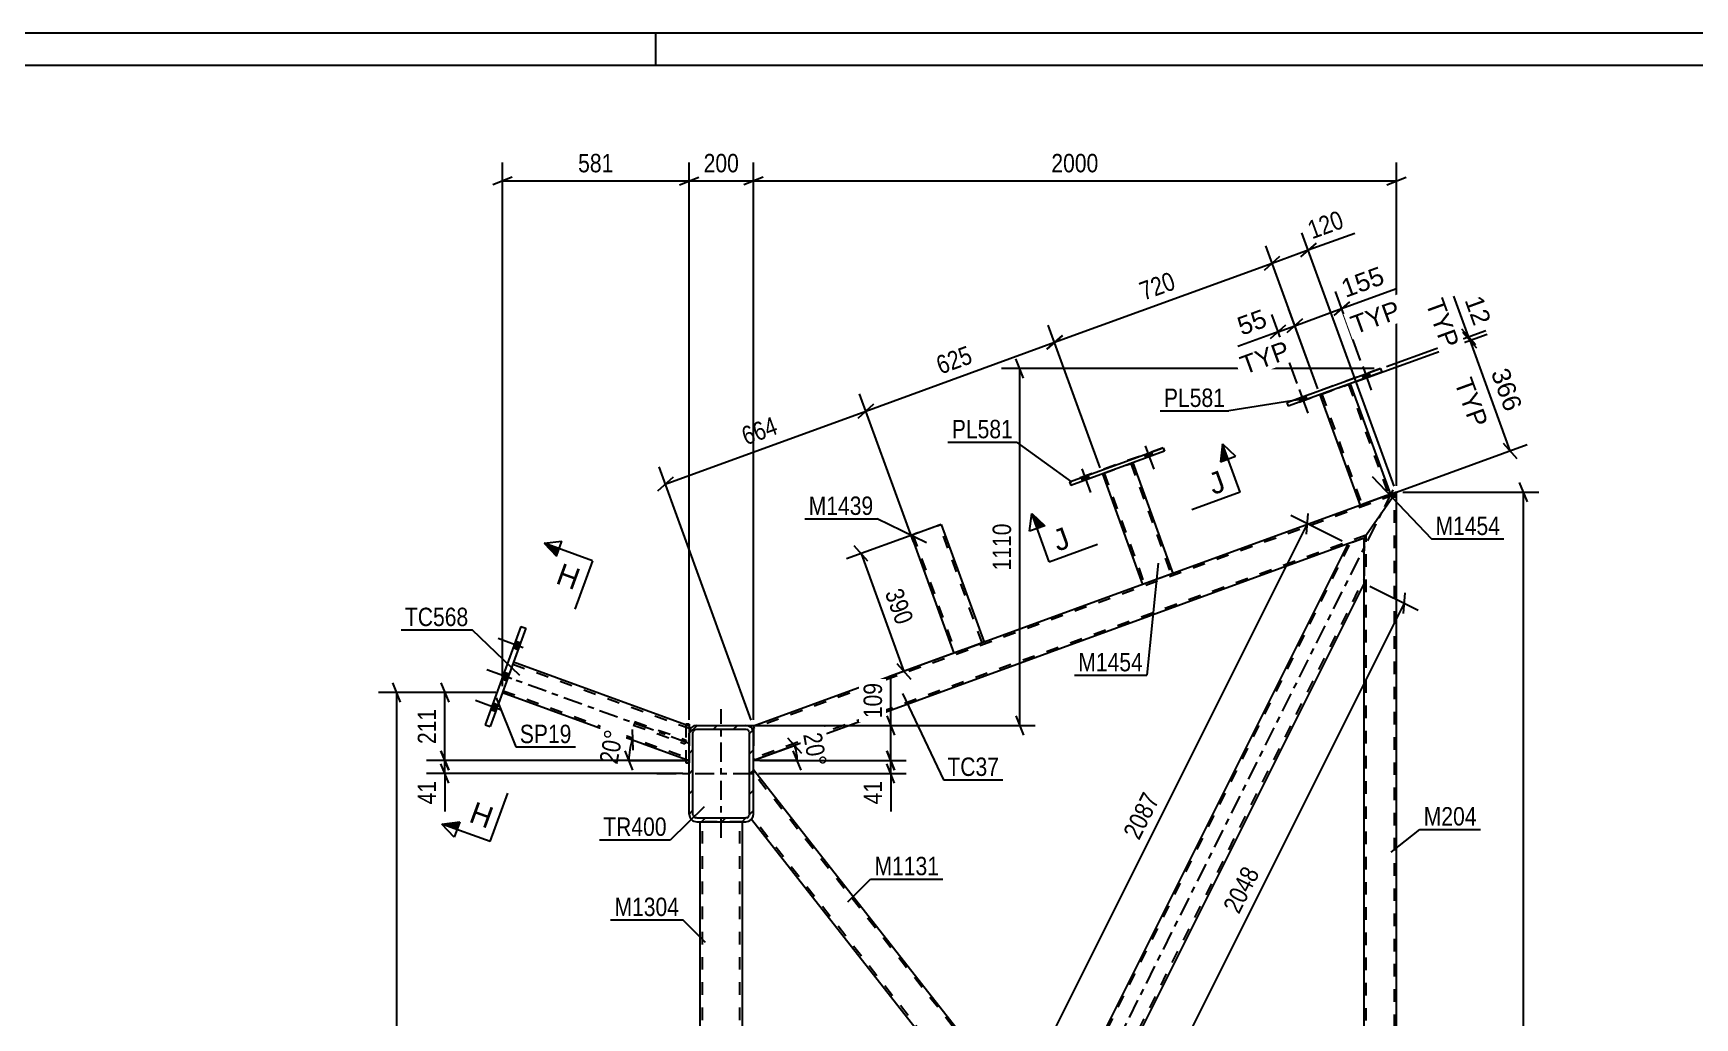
# Model space of a CAD drawing. Header units: millimetres. Extents: x -132 to 1057, y -569 to 272.
# Drawn here: x 540.6 to 799, y 118.6 to 271.7 of the extents above; entities that cross this region are included whole.
import ezdxf

# ---------------------------------------------------------------- set-up
doc = ezdxf.new("R2010")
doc.units = ezdxf.units.MM
doc.linetypes.add('DXK_LINE_DOT2', pattern=[3.9198, 1.9599, -1.9599])
doc.linetypes.add('DXK_LINE_DOT3', pattern=[5.9187, 2.979, -0.9799, 0.9799, -0.9799])
doc.styles.add('Arial', font='arial.ttf', dxfattribs={"height": 0.2})
doc.styles.add('Arial Narrow', font='ARIALN.TTF', dxfattribs={"height": 0.2})

# ---------------------------------------------------------------- blocks, each defined once
blk = doc.blocks.new('Unknown-335479220-1133')
at = {"color": 5, "linetype": 'Continuous'}
for p, q in [((1057.45, 271.71), (-131.55, 271.71)), ((637.45, 266.71), (637.45, 271.71)), ((1052.45, 266.71), (-126.55, 266.71))]:
    blk.add_line(p, q, dxfattribs=at)
blk = doc.blocks.new('Part-335479220-8873 - 1884')
at = {"color": 2, "linetype": 'Continuous'}
for p, q in [((701.77, 201.95), (716.34, 207.25)), ((716.34, 207.25), (716.34, 207.25)), ((716.34, 207.25), (716.54, 206.69)), ((716.54, 206.69), (701.98, 201.38)), ((701.77, 201.95), (701.77, 201.95)), ((701.77, 201.95), (701.98, 201.38))]:
    blk.add_line(p, q, dxfattribs=at)
at = {"color": 7, "linetype": 'DXK_LINE_DOT2'}
for p, q in [((716.34, 207.25), (701.77, 201.95)), ((716.54, 206.69), (701.98, 201.38))]:
    blk.add_line(p, q, dxfattribs=at)
blk = doc.blocks.new('Part-335479220-2167 - 1884')
at = {"color": 2, "linetype": 'Continuous'}
for p, q in [((644.32, 111.53), (644.32, 149.07)), ((650.92, 111.53), (650.92, 149.07)), ((644.32, 4.57), (644.32, 42.02)), ((650.92, 4.57), (650.92, 42.02))]:
    blk.add_line(p, q, dxfattribs=at)
at = {"color": 7, "linetype": 'DXK_LINE_DOT2'}
for p, q in [((650.92, 149.07), (644.32, 149.07)), ((644.32, 149.07), (644.38, 149.07)), ((644.72, 4.57), (644.72, 149.07)), ((650.52, 4.57), (650.52, 149.07)), ((644.32, 42.02), (644.32, 111.53)), ((650.92, 42.02), (650.92, 111.53)), ((644.32, 4.57), (650.92, 4.57))]:
    blk.add_line(p, q, dxfattribs=at)
blk = doc.blocks.new('Part-335479220-2142 - 1884')
at = {"color": 7, "linetype": 'DXK_LINE_DOT2'}
for p, q in [((752.32, 199.91), (652.62, 163.63)), ((751.69, 200), (749.97, 199.38)), ((752.57, 200.28), (752.02, 199.49)), ((752.29, 199.88), (752.32, 199.91)), ((747.92, 193.63), (652.62, 158.94)), ((747.62, 193.2), (745.07, 192.28)), ((717.86, 187.69), (716.13, 187.06)), ((688.49, 177), (687.93, 176.8)), ((652.62, 163.63), (652.62, 163.6)), ((652.62, 163.6), (652.62, 163.43)), ((652.62, 162.87), (652.62, 158.62))]:
    blk.add_line(p, q, dxfattribs=at)
at = {"color": 2, "linetype": 'Continuous'}
for p, q in [((749.97, 199.38), (717.86, 187.69)), ((752.02, 199.49), (747.62, 193.2)), ((752.62, 200.34), (751.69, 200)), ((752.02, 199.49), (752.62, 200.34)), ((745.07, 192.28), (652.62, 158.62)), ((716.13, 187.06), (688.49, 177)), ((687.93, 176.8), (652.62, 163.94)), ((652.62, 163.94), (652.62, 163.31)), ((652.62, 163.31), (652.62, 162.87))]:
    blk.add_line(p, q, dxfattribs=at)
blk = doc.blocks.new('Bolt-335479220-8887 - 1884')
at = {"linetype": 'Continuous'}
for points in [[(748.33, 218.9), (747.3, 218.52), (747.51, 217.96), (748.54, 218.33)], [(738.47, 215.3), (737.43, 214.93), (737.64, 214.36), (738.67, 214.74)]]:
    blk.add_hatch(color=1, dxfattribs=at).paths.add_polyline_path(points)
at = {"color": 1, "linetype": 'Continuous'}
for p, q in [((747.39, 219.88), (748.72, 216.22)), ((747.3, 218.52), (747.51, 217.96)), ((748.33, 218.9), (748.54, 218.33)), ((737.43, 214.93), (737.64, 214.36)), ((737.52, 216.29), (738.86, 212.63)), ((738.47, 215.3), (738.67, 214.74))]:
    blk.add_line(p, q, dxfattribs=at)
blk = doc.blocks.new('Part-335479220-2107 - 1884')
at = {"color": 7, "linetype": 'DXK_LINE_DOT3'}
blk.add_line((752.09, 200.72), (645.91, -11.56), dxfattribs=at)
at = {"color": 7, "linetype": 'DXK_LINE_DOT2'}
for p, q in [((651.51, 4.55), (745.48, 192.42)), ((652.89, -2.53), (747.62, 186.86))]:
    blk.add_line(p, q, dxfattribs=at)
at = {"color": 2, "linetype": 'Continuous'}
for p, q in [((745.07, 192.28), (698.39, 98.96)), ((747.62, 193.2), (745.07, 192.28)), ((747.62, 186.19), (747.62, 193.2)), ((747.62, 186.19), (701.81, 94.61))]:
    blk.add_line(p, q, dxfattribs=at)
blk = doc.blocks.new('Part-335479220-8877 - 1884')
at = {"color": 2, "linetype": 'Continuous'}
for p, q in [((735.6, 214.26), (750.17, 219.56)), ((750.37, 219), (735.81, 213.7)), ((750.17, 219.56), (750.17, 219.56)), ((750.17, 219.56), (750.37, 219)), ((735.6, 214.26), (735.6, 214.26)), ((735.6, 214.26), (735.81, 213.7))]:
    blk.add_line(p, q, dxfattribs=at)
at = {"color": 7, "linetype": 'DXK_LINE_DOT2'}
for p, q in [((750.17, 219.56), (735.6, 214.26)), ((750.37, 219), (735.81, 213.7))]:
    blk.add_line(p, q, dxfattribs=at)
blk = doc.blocks.new('Part-335479220-1977 - 1884')
at = {"color": 2, "linetype": 'Continuous'}
for p, q in [((752.02, 199.49), (747.62, 193.2)), ((752.62, 200.34), (752.02, 199.49)), ((752.62, 26.68), (752.62, 200.34)), ((747.62, 36.39), (747.62, 186.19))]:
    blk.add_line(p, q, dxfattribs=at)
at = {"color": 7, "linetype": 'DXK_LINE_DOT2'}
for p, q in [((752.29, 199.88), (752.13, 199.65)), ((752.32, 199.91), (752.29, 199.88)), ((752.32, 27.01), (752.32, 199.91)), ((747.62, 193.2), (747.62, 186.19)), ((747.92, 31.92), (747.92, 193.63))]:
    blk.add_line(p, q, dxfattribs=at)
blk = doc.blocks.new('Part-335479220-1947 - 1884')
at = {"linetype": 'Continuous'}
h = blk.add_hatch(dxfattribs=at)
h.set_pattern_fill('', scale=0.7, style=0, pattern_type=0)
h.set_pattern_definition([(45, (642.6173, 150.2664), (-1.57154, 1.57154), [])])
h.paths.add_polyline_path([(642.62, 162.87), (642.62, 150.27), (642.71, 149.81), (642.97, 149.42), (643.36, 149.16), (643.82, 149.07), (651.42, 149.07), (651.88, 149.16), (652.27, 149.42), (652.53, 149.81), (652.62, 150.27), (652.62, 162.87), (652.53, 163.33), (652.27, 163.71), (651.88, 163.98), (651.42, 164.07), (643.82, 164.07), (643.36, 163.98), (642.97, 163.71), (642.71, 163.33)])
h.paths.add_polyline_path([(643.39, 163.29), (643.59, 163.42), (643.82, 163.47), (651.42, 163.47), (651.65, 163.42), (651.84, 163.29), (651.97, 163.1), (652.02, 162.87), (652.02, 150.27), (651.97, 150.04), (651.84, 149.84), (651.65, 149.71), (651.42, 149.67), (643.82, 149.67), (643.59, 149.71), (643.39, 149.84), (643.26, 150.04), (643.22, 150.27), (643.22, 162.87), (643.26, 163.1)])
at = {"color": 7, "linetype": 'DXK_LINE_DOT3'}
for p, q in [((647.62, 146.57), (647.62, 166.57)), ((637.62, 156.57), (657.62, 156.57))]:
    blk.add_line(p, q, dxfattribs=at)
at = {"color": 2, "linetype": 'Continuous'}
for p, q in [((642.71, 163.33), (642.62, 162.87)), ((642.62, 150.27), (642.62, 162.87)), ((643.22, 162.87), (643.26, 163.1)), ((643.22, 150.27), (643.22, 162.87)), ((643.82, 164.07), (643.36, 163.98)), ((643.59, 163.42), (643.82, 163.47)), ((643.82, 164.07), (651.42, 164.07)), ((643.82, 163.47), (651.42, 163.47)), ((651.88, 163.98), (651.42, 164.07)), ((651.42, 163.47), (651.65, 163.42)), ((651.97, 163.1), (652.02, 162.87)), ((652.02, 150.27), (652.02, 162.87)), ((652.62, 162.87), (652.53, 163.33)), ((652.62, 150.27), (652.62, 162.87)), ((642.62, 150.27), (642.71, 149.81)), ((643.26, 150.04), (643.22, 150.27)), ((652.02, 150.27), (651.97, 150.04)), ((652.53, 149.81), (652.62, 150.27)), ((643.36, 149.16), (643.82, 149.07)), ((643.82, 149.67), (643.59, 149.71)), ((643.82, 149.67), (651.42, 149.67)), ((643.82, 149.07), (651.42, 149.07)), ((651.65, 149.71), (651.42, 149.67)), ((651.42, 149.07), (651.88, 149.16))]:
    blk.add_line(p, q, dxfattribs=at)
for centre, radius, start, end in [((643.82, 162.87), 1.2, 112.5, 157.5), ((643.82, 162.87), 0.6, 112.5, 157.5), ((651.42, 162.87), 0.6, 22.5, 67.5), ((651.42, 162.87), 1.2, 22.5, 67.5), ((643.82, 150.27), 0.6, 202.5, 247.5), ((651.42, 150.27), 0.6, 292.5, 337.5), ((643.82, 150.27), 1.2, 202.5, 247.5), ((651.42, 150.27), 1.2, 292.5, 337.5)]:
    blk.add_arc(centre, radius, start, end, dxfattribs=at)
blk = doc.blocks.new('Bolt-335479220-8882 - 1884')
at = {"linetype": 'Continuous'}
for points in [[(714.51, 206.58), (713.47, 206.21), (713.68, 205.64), (714.71, 206.02)], [(704.64, 202.99), (703.61, 202.61), (703.81, 202.05), (704.84, 202.43)]]:
    blk.add_hatch(color=1, dxfattribs=at).paths.add_polyline_path(points)
at = {"color": 1, "linetype": 'Continuous'}
for p, q in [((713.56, 207.57), (714.9, 203.91)), ((713.47, 206.21), (713.68, 205.64)), ((714.51, 206.58), (714.71, 206.02)), ((703.61, 202.61), (703.81, 202.05)), ((703.69, 203.98), (705.03, 200.31)), ((704.64, 202.99), (704.84, 202.43))]:
    blk.add_line(p, q, dxfattribs=at)
blk = doc.blocks.new('Part-335479220-8872 - 1884')
at = {"color": 7, "linetype": 'DXK_LINE_DOT2'}
for p, q in [((706.91, 203.18), (711.61, 204.89)), ((711.61, 204.89), (706.91, 203.18)), ((711.33, 204.79), (711.33, 204.79)), ((711.33, 204.79), (717.58, 187.59)), ((711.61, 204.89), (711.61, 204.89)), ((706.91, 203.18), (706.91, 203.18)), ((706.91, 203.18), (706.91, 203.18)), ((706.91, 203.18), (706.91, 203.18)), ((707.19, 203.29), (707.19, 203.29)), ((707.19, 203.29), (713.44, 186.08)), ((717.86, 187.69), (713.16, 185.98)), ((713.44, 186.08), (713.46, 186.09)), ((713.46, 186.09), (713.51, 186.11)), ((713.51, 186.11), (713.52, 186.11)), ((717.51, 187.56), (717.29, 187.48)), ((713.16, 185.98), (713.16, 185.98))]:
    blk.add_line(p, q, dxfattribs=at)
at = {"color": 2, "linetype": 'Continuous'}
for p, q in [((711.61, 204.89), (717.86, 187.69)), ((706.91, 203.18), (713.16, 185.98)), ((713.72, 186.19), (713.16, 185.98)), ((717.29, 187.48), (713.72, 186.19)), ((717.69, 187.63), (717.29, 187.48)), ((717.81, 187.67), (717.69, 187.63)), ((717.86, 187.69), (717.81, 187.67))]:
    blk.add_line(p, q, dxfattribs=at)
blk = doc.blocks.new('Part-335479220-2019 - 1884')
at = {"color": 2, "linetype": 'Continuous'}
for p, q in [((642.62, 164.26), (642.12, 164.26)), ((642.12, 164.26), (642.12, 164.13)), ((642.62, 164.26), (642.62, 163.94)), ((642.12, 158.81), (642.12, 158.26)), ((642.12, 158.26), (642.62, 158.26))]:
    blk.add_line(p, q, dxfattribs=at)
at = {"color": 7, "linetype": 'DXK_LINE_DOT2'}
for p, q in [((642.12, 164.13), (642.12, 158.81)), ((642.62, 163.94), (642.62, 158.26))]:
    blk.add_line(p, q, dxfattribs=at)
blk = doc.blocks.new('Bolt-335479220-2183 - 1884')
at = {"linetype": 'Continuous'}
for points in [[(616, 175.84), (616.38, 176.87), (615.62, 177.15), (615.25, 176.11)], [(616, 175.84), (616.38, 176.87), (615.62, 177.15), (615.25, 176.11)], [(616, 175.84), (616.38, 176.87), (615.62, 177.15), (615.25, 176.11)], [(614.24, 171), (614.61, 172.04), (613.86, 172.31), (613.49, 171.28)], [(614.24, 171), (614.61, 172.04), (613.86, 172.31), (613.49, 171.28)], [(612.49, 166.21), (612.87, 167.24), (612.12, 167.52), (611.74, 166.48)], [(612.49, 166.21), (612.87, 167.24), (612.12, 167.52), (611.74, 166.48)], [(612.49, 166.21), (612.87, 167.24), (612.12, 167.52), (611.74, 166.48)]]:
    blk.add_hatch(color=1, dxfattribs=at).paths.add_polyline_path(points)
at = {"color": 1, "linetype": 'Continuous'}
for p, q in [((616.8, 176.14), (612.9, 177.56)), ((616.8, 176.14), (612.9, 177.56)), ((616.8, 176.14), (612.9, 177.56)), ((616, 175.84), (615.25, 176.11)), ((616, 175.84), (615.25, 176.11)), ((616, 175.84), (615.25, 176.11)), ((616.38, 176.87), (615.62, 177.15)), ((616.38, 176.87), (615.62, 177.15)), ((616.38, 176.87), (615.62, 177.15)), ((615.04, 171.3), (611.14, 172.72)), ((615.04, 171.3), (611.14, 172.72)), ((614.24, 171), (613.49, 171.28)), ((614.24, 171), (613.49, 171.28)), ((614.61, 172.04), (613.86, 172.31)), ((614.61, 172.04), (613.86, 172.31)), ((613.29, 166.5), (609.39, 167.92)), ((613.29, 166.5), (609.39, 167.92)), ((613.29, 166.5), (609.39, 167.92)), ((612.49, 166.21), (611.74, 166.48)), ((612.49, 166.21), (611.74, 166.48)), ((612.49, 166.21), (611.74, 166.48)), ((612.87, 167.24), (612.12, 167.52)), ((612.87, 167.24), (612.12, 167.52)), ((612.87, 167.24), (612.12, 167.52))]:
    blk.add_line(p, q, dxfattribs=at)
blk = doc.blocks.new('Part-335479220-2042 - 1884')
at = {"color": 2, "linetype": 'Continuous'}
for p, q in [((616.46, 179.45), (610.9, 164.18)), ((617.21, 179.18), (611.66, 163.91)), ((616.46, 179.45), (617.21, 179.18)), ((610.9, 164.18), (611.66, 163.91))]:
    blk.add_line(p, q, dxfattribs=at)
blk = doc.blocks.new('Part-335479220-2057 - 1884')
at = {"color": 2, "linetype": 'Continuous'}
for p, q in [((698.39, 98.96), (652.62, 157.15)), ((652.3, 149.47), (695.92, 94.01)), ((698.39, 98.96), (695.92, 94.01))]:
    blk.add_line(p, q, dxfattribs=at)
at = {"color": 7, "linetype": 'DXK_LINE_DOT2'}
for p, q in [((652.62, 150.27), (652.62, 157.15)), ((698.25, 98.66), (652.62, 156.67)), ((652.53, 149.81), (652.62, 150.27)), ((652.55, 149.93), (652.53, 149.81)), ((652.53, 149.81), (652.3, 149.47)), ((652.48, 149.73), (652.49, 149.75)), ((652.49, 149.75), (652.48, 149.73)), ((696.07, 94.31), (652.48, 149.73)), ((652.53, 149.81), (652.49, 149.75)), ((652.52, 149.79), (652.53, 149.81)), ((652.53, 149.81), (652.53, 149.81)), ((698.24, 98.64), (698.25, 98.66))]:
    blk.add_line(p, q, dxfattribs=at)
blk = doc.blocks.new('Part-335479220-2127 - 1884')
at = {"color": 7, "linetype": 'DXK_LINE_DOT2'}
for p, q in [((615.29, 173.89), (613.58, 169.19)), ((615.19, 173.61), (642.62, 163.63)), ((613.68, 169.47), (642.62, 158.94)), ((642.62, 163.76), (642.62, 163.31)), ((642.62, 163.6), (642.62, 163.63)), ((642.62, 163.53), (642.62, 163.55)), ((642.62, 162.87), (642.62, 158.62))]:
    blk.add_line(p, q, dxfattribs=at)
at = {"color": 2, "linetype": 'Continuous'}
for p, q in [((642.62, 163.94), (615.29, 173.89)), ((613.58, 169.19), (642.62, 158.62)), ((642.62, 163.94), (642.62, 163.9)), ((642.62, 163.9), (642.62, 163.31)), ((642.62, 163.31), (642.62, 162.87))]:
    blk.add_line(p, q, dxfattribs=at)
at = {"color": 7, "linetype": 'DXK_LINE_DOT3'}
blk.add_line((642.62, 161.28), (614.43, 171.54), dxfattribs=at)
blk = doc.blocks.new('Part-335479220-2190 - 1884')
at = {"color": 7, "linetype": 'DXK_LINE_DOT2'}
for p, q in [((633.93, 164.13), (641.94, 161.21)), ((634.06, 164.08), (634.26, 164.64)), ((634.14, 164.69), (642.14, 161.78)), ((642.14, 161.78), (641.94, 161.21))]:
    blk.add_line(p, q, dxfattribs=at)
blk = doc.blocks.new('Part-335479220-8876 - 1884')
at = {"color": 7, "linetype": 'DXK_LINE_DOT2'}
for p, q in [((740.74, 215.5), (745.44, 217.2)), ((745.44, 217.2), (740.74, 215.5)), ((745.16, 217.1), (745.16, 217.1)), ((745.16, 217.1), (751.4, 199.9)), ((745.44, 217.2), (745.44, 217.2)), ((740.74, 215.5), (740.74, 215.5)), ((740.74, 215.5), (740.74, 215.49)), ((740.74, 215.5), (740.74, 215.49)), ((741.02, 215.6), (741.02, 215.6)), ((741.02, 215.6), (747.27, 198.4)), ((751.69, 200), (746.99, 198.29)), ((751.34, 199.88), (751.12, 199.8)), ((746.99, 198.29), (746.99, 198.29)), ((747.27, 198.4), (747.29, 198.41)), ((747.29, 198.41), (747.33, 198.42)), ((747.33, 198.42), (747.35, 198.43))]:
    blk.add_line(p, q, dxfattribs=at)
at = {"color": 2, "linetype": 'Continuous'}
for p, q in [((745.44, 217.2), (751.69, 200)), ((740.74, 215.49), (746.99, 198.29)), ((751.12, 199.8), (747.55, 198.5)), ((751.52, 199.94), (751.12, 199.8)), ((751.64, 199.99), (751.52, 199.94)), ((751.69, 200), (751.64, 199.99)), ((747.55, 198.5), (746.99, 198.29))]:
    blk.add_line(p, q, dxfattribs=at)
blk = doc.blocks.new('Part-335479220-8879 - 1884')
at = {"color": 7, "linetype": 'DXK_LINE_DOT2'}
for p, q in [((681.84, 195.33), (677.14, 193.62)), ((681.53, 195.22), (681.38, 195.16)), ((681.55, 195.22), (681.53, 195.22)), ((681.55, 195.22), (681.55, 195.22)), ((688.21, 176.9), (681.55, 195.22)), ((677.42, 193.72), (677.42, 193.72)), ((677.42, 193.72), (684.07, 175.4)), ((688.49, 177), (683.79, 175.29)), ((688.14, 176.87), (687.93, 176.8)), ((684.07, 175.4), (684.1, 175.4)), ((684.1, 175.4), (684.14, 175.42)), ((684.14, 175.42), (684.16, 175.43))]:
    blk.add_line(p, q, dxfattribs=at)
at = {"color": 2, "linetype": 'Continuous'}
for p, q in [((681.27, 195.12), (677.14, 193.62)), ((681.27, 195.12), (681.84, 195.33)), ((681.84, 195.33), (681.84, 195.33)), ((681.84, 195.33), (688.49, 177)), ((677.14, 193.62), (677.14, 193.62)), ((677.14, 193.62), (683.79, 175.29)), ((684.36, 175.5), (687.93, 176.8)), ((688.33, 176.94), (687.93, 176.8)), ((688.45, 176.99), (688.33, 176.94)), ((688.49, 177), (688.45, 176.99)), ((684.36, 175.5), (683.79, 175.29))]:
    blk.add_line(p, q, dxfattribs=at)
blk = doc.blocks.new('Bolt-335479220-8883 - 1884')
at = {"linetype": 'Continuous'}
for points in [[(714.51, 206.58), (713.47, 206.21), (713.68, 205.64), (714.71, 206.02)], [(704.64, 202.99), (703.61, 202.61), (703.81, 202.05), (704.84, 202.43)]]:
    blk.add_hatch(color=1, dxfattribs=at).paths.add_polyline_path(points)
at = {"color": 1, "linetype": 'Continuous'}
for p, q in [((713.56, 207.57), (714.9, 203.91)), ((713.47, 206.21), (713.68, 205.64)), ((714.51, 206.58), (714.71, 206.02)), ((703.61, 202.61), (703.81, 202.05)), ((703.69, 203.98), (705.03, 200.31)), ((704.64, 202.99), (704.84, 202.43))]:
    blk.add_line(p, q, dxfattribs=at)
blk = doc.blocks.new('Bolt-335479220-8886 - 1884')
at = {"linetype": 'Continuous'}
for points in [[(748.33, 218.9), (747.3, 218.52), (747.51, 217.96), (748.54, 218.33)], [(738.47, 215.3), (737.43, 214.93), (737.64, 214.36), (738.67, 214.74)]]:
    blk.add_hatch(color=1, dxfattribs=at).paths.add_polyline_path(points)
at = {"color": 1, "linetype": 'Continuous'}
for p, q in [((747.39, 219.88), (748.72, 216.22)), ((747.3, 218.52), (747.51, 217.96)), ((748.33, 218.9), (748.54, 218.33)), ((737.43, 214.93), (737.64, 214.36)), ((737.52, 216.29), (738.86, 212.63)), ((738.47, 215.3), (738.67, 214.74))]:
    blk.add_line(p, q, dxfattribs=at)
blk = doc.blocks.new('StraightDimension-335479220-13125 - 1884')
at = {"color": 7, "linetype": 'Continuous'}
for p, q in [((677.5, 192.61), (669.12, 215.63)), ((638.91, 201.6), (670.1, 212.95)), ((668.89, 211.87), (671.3, 214.03)), ((652.28, 164.88), (637.94, 204.28)), ((640.12, 202.68), (637.71, 200.52))]:
    blk.add_line(p, q, dxfattribs=at)
at = {"color": 0}
blk.add_wipeout([(657.39, 209.12), (655.95, 213.07), (649.67, 210.78), (651.11, 206.84)], dxfattribs=at)
at = {"color": 3, "style": 'Arial Narrow'}
blk.add_text('664', height=2.863, rotation=20.002, dxfattribs=at).set_placement((651.47, 207.6))
blk = doc.blocks.new('AngleDimension-335479220-2204 - 1884')
at = {"color": 7, "linetype": 'Continuous'}
for p, q in [((633.76, 163.44), (633.86, 160.21)), ((633.81, 161.83), (642.62, 158.62)), ((633.85, 157.12), (632.65, 160.12)), ((641.62, 158.62), (633.25, 158.62)), ((633.25, 158.62), (642.62, 158.62))]:
    blk.add_line(p, q, dxfattribs=at)
blk.add_arc((642.62, 158.62), 9.37, 160, 180, dxfattribs=at)
at = {"color": 0}
blk.add_wipeout([(633.06, 163.59), (628.93, 164.32), (627.81, 157.96), (631.94, 157.23)], dxfattribs=at)
at = {"color": 3, "style": 'Arial Narrow'}
blk.add_text('20°', height=2.863, rotation=80.0021, dxfattribs=at).set_placement((631.46, 157.92))
blk = doc.blocks.new('StraightDimension-335479220-2360 - 1884')
at = {"color": 7, "linetype": 'Continuous'}
for p, q in [((597.75, 167.69), (596.55, 170.69)), ((612.58, 169.19), (594.3, 169.19)), ((597.15, -4.52), (597.15, 169.19))]:
    blk.add_line(p, q, dxfattribs=at)
blk = doc.blocks.new('StraightDimension-335479220-13122 - 1884')
at = {"color": 7, "linetype": 'Continuous'}
for p, q in [((752.28, 201.28), (737.94, 240.67)), ((740.4, 216.43), (732.32, 238.63)), ((733.29, 235.95), (738.91, 238)), ((740.12, 239.07), (737.71, 236.92)), ((732.09, 234.87), (734.5, 237.03))]:
    blk.add_line(p, q, dxfattribs=at)
at = {"color": 0}
blk.add_wipeout([(745.43, 241.17), (743.99, 245.11), (737.71, 242.83), (739.15, 238.88)], dxfattribs=at)
at = {"color": 7, "linetype": 'Continuous'}
blk.add_line((738.91, 238), (746.18, 240.64), dxfattribs=at)
blk.add_line((738.91, 238), (746.18, 240.64), dxfattribs=at)
at = {"color": 3, "style": 'Arial Narrow'}
blk.add_text('120', height=2.863, rotation=20.002, dxfattribs=at).set_placement((739.51, 239.65))
blk = doc.blocks.new('StraightDimension-335479220-2395 - 1884')
at = {"color": 7, "linetype": 'Continuous'}
for p, q in [((604.03, 170.69), (605.23, 167.69)), ((612.58, 169.19), (601.78, 169.19)), ((604.63, 158.62), (604.63, 169.19)), ((641.62, 158.62), (601.78, 158.62)), ((605.23, 157.12), (604.03, 160.12))]:
    blk.add_line(p, q, dxfattribs=at)
at = {"color": 0}
blk.add_wipeout([(603.88, 167.25), (599.68, 167.25), (599.68, 160.57), (603.88, 160.57)], dxfattribs=at)
at = {"color": 3, "style": 'Arial Narrow'}
blk.add_text('211', height=2.863, rotation=90.0002, dxfattribs=at).set_placement((603.28, 161.17))
blk = doc.blocks.new('StraightDimension-335479220-2403 - 1884')
at = {"color": 7, "linetype": 'Continuous'}
for p, q in [((641.62, 158.62), (601.78, 158.62)), ((604.03, 160.12), (605.23, 157.12)), ((605.23, 155.07), (604.03, 158.07)), ((604.63, 156.57), (604.63, 158.62)), ((641.62, 156.57), (601.78, 156.57))]:
    blk.add_line(p, q, dxfattribs=at)
at = {"color": 0}
blk.add_wipeout([(603.88, 156.04), (599.68, 156.04), (599.68, 151.19), (603.88, 151.19)], dxfattribs=at)
at = {"color": 7, "linetype": 'Continuous'}
blk.add_line((604.63, 156.57), (604.63, 150.66), dxfattribs=at)
blk.add_line((604.63, 156.57), (604.63, 150.66), dxfattribs=at)
at = {"color": 3, "style": 'Arial Narrow'}
blk.add_text('41', height=2.863, rotation=90.0002, dxfattribs=at).set_placement((603.28, 151.79))
blk = doc.blocks.new('StraightDimension-335479220-2453 - 1884')
at = {"color": 7, "linetype": 'Continuous'}
for p, q in [((642.62, 164.94), (642.62, 251.58)), ((652.62, 164.92), (652.62, 251.58)), ((641.12, 248.13), (644.12, 249.33)), ((642.62, 248.73), (652.62, 248.73)), ((654.12, 249.33), (651.12, 248.13))]:
    blk.add_line(p, q, dxfattribs=at)
at = {"color": 0}
blk.add_wipeout([(650.96, 249.48), (650.96, 253.68), (644.28, 253.68), (644.28, 249.48)], dxfattribs=at)
at = {"color": 3, "style": 'Arial Narrow'}
blk.add_text('200', height=2.863, dxfattribs=at).set_placement((644.88, 250.08))
blk = doc.blocks.new('StraightDimension-335479220-2473 - 1884')
at = {"color": 7, "linetype": 'Continuous'}
for p, q in [((652.62, 164.92), (652.62, 251.58)), ((752.62, 201.34), (752.62, 251.58)), ((654.12, 249.33), (651.12, 248.13)), ((652.62, 248.73), (752.62, 248.73)), ((751.12, 248.13), (754.12, 249.33))]:
    blk.add_line(p, q, dxfattribs=at)
at = {"color": 0}
blk.add_wipeout([(706.87, 249.48), (706.87, 253.68), (698.36, 253.68), (698.36, 249.48)], dxfattribs=at)
at = {"color": 3, "style": 'Arial Narrow'}
blk.add_text('2000', height=2.863, dxfattribs=at).set_placement((698.96, 250.08))
blk = doc.blocks.new('StraightDimension-335479220-9233 - 1884')
at = {"color": 7, "linetype": 'Continuous'}
for p, q in [((613.58, 170.19), (613.58, 251.58)), ((642.62, 164.94), (642.62, 251.58)), ((615.08, 249.33), (612.08, 248.13)), ((613.58, 248.73), (642.62, 248.73)), ((641.12, 248.13), (644.12, 249.33))]:
    blk.add_line(p, q, dxfattribs=at)
at = {"color": 0}
blk.add_wipeout([(631.44, 249.48), (631.44, 253.68), (624.76, 253.68), (624.76, 249.48)], dxfattribs=at)
at = {"color": 3, "style": 'Arial Narrow'}
blk.add_text('581', height=2.863, dxfattribs=at).set_placement((625.36, 250.08))
blk = doc.blocks.new('AngleDimension-335479220-12551 - 1884')
at = {"color": 7, "linetype": 'Continuous'}
for p, q in [((659.02, 160.95), (652.62, 158.62)), ((653.56, 158.97), (659.02, 160.95)), ((657.94, 162.16), (660.09, 159.75)), ((659.43, 158.62), (652.62, 158.62)), ((660.03, 157.12), (658.83, 160.12))]:
    blk.add_line(p, q, dxfattribs=at)
blk.add_arc((652.62, 158.62), 6.81, 0, 20, dxfattribs=at)
at = {"color": 0}
blk.add_wipeout([(660.77, 156.78), (664.91, 157.51), (663.79, 163.87), (659.65, 163.14)], dxfattribs=at)
at = {"color": 3, "style": 'Arial Narrow'}
blk.add_text('20°', height=2.863, rotation=-80.0021, dxfattribs=at).set_placement((660.35, 162.66))
blk = doc.blocks.new('StraightDimension-335479220-12553 - 1884')
at = {"color": 7, "linetype": 'Continuous'}
for p, q in [((673.37, 165.57), (674.57, 162.57)), ((652.42, 164.07), (676.37, 164.07)), ((673.97, 158.62), (673.97, 164.07)), ((653.62, 158.62), (676.37, 158.62)), ((674.57, 157.12), (673.37, 160.12))]:
    blk.add_line(p, q, dxfattribs=at)
at = {"color": 0}
blk.add_wipeout([(673.22, 171.28), (669.02, 171.28), (669.02, 164.59), (673.22, 164.59)], dxfattribs=at)
at = {"color": 7, "linetype": 'Continuous'}
blk.add_line((673.97, 164.07), (673.97, 171.8), dxfattribs=at)
blk.add_line((673.97, 164.07), (673.97, 171.8), dxfattribs=at)
at = {"color": 3, "style": 'Arial Narrow'}
blk.add_text('109', height=2.863, rotation=90.0002, dxfattribs=at).set_placement((672.62, 165.19))
blk = doc.blocks.new('StraightDimension-335479220-12554 - 1884')
at = {"color": 7, "linetype": 'Continuous'}
for p, q in [((653.62, 158.62), (676.37, 158.62)), ((673.37, 160.12), (674.57, 157.12)), ((674.57, 155.07), (673.37, 158.07)), ((673.97, 156.57), (673.97, 158.62)), ((653.62, 156.57), (676.37, 156.57))]:
    blk.add_line(p, q, dxfattribs=at)
at = {"color": 0}
blk.add_wipeout([(673.22, 156.04), (669.02, 156.04), (669.02, 151.19), (673.22, 151.19)], dxfattribs=at)
at = {"color": 7, "linetype": 'Continuous'}
blk.add_line((673.97, 156.57), (673.97, 150.66), dxfattribs=at)
blk.add_line((673.97, 156.57), (673.97, 150.66), dxfattribs=at)
at = {"color": 3, "style": 'Arial Narrow'}
blk.add_text('41', height=2.863, rotation=90.0002, dxfattribs=at).set_placement((672.62, 151.79))
blk = doc.blocks.new('StraightDimension-335479220-12829 - 1884')
at = {"color": 7, "linetype": 'Continuous'}
for p, q in [((772.99, 198.84), (771.79, 201.84)), ((753.62, 200.34), (774.79, 200.34)), ((772.39, 26.58), (772.39, 200.34))]:
    blk.add_line(p, q, dxfattribs=at)
blk = doc.blocks.new('StraightDimension-335479220-13064 - 1884')
at = {"color": 7, "linetype": 'Continuous'}
for p, q in [((694.64, 218.06), (693.44, 221.06)), ((749.17, 219.56), (691.19, 219.56)), ((694.04, 164.07), (694.04, 219.56)), ((693.44, 165.57), (694.64, 162.57)), ((650.5, 164.07), (696.44, 164.07))]:
    blk.add_line(p, q, dxfattribs=at)
at = {"color": 0}
blk.add_wipeout([(693.29, 196.07), (689.09, 196.07), (689.09, 187.56), (693.29, 187.56)], dxfattribs=at)
at = {"color": 3, "style": 'Arial Narrow'}
blk.add_text('1110', height=2.863, rotation=90.0002, dxfattribs=at).set_placement((692.69, 188.16))
blk = doc.blocks.new('StraightDimension-335479220-13087 - 1884')
at = {"color": 7, "linetype": 'Continuous'}
for p, q in [((678.55, 194.13), (667.11, 189.98)), ((670.44, 189.59), (668.29, 192)), ((669.36, 190.8), (676.02, 172.47)), ((685.2, 175.81), (673.77, 171.65)), ((674.95, 173.68), (677.1, 171.27))]:
    blk.add_line(p, q, dxfattribs=at)
at = {"color": 0}
blk.add_wipeout([(674.54, 178.75), (678.49, 180.18), (676.2, 186.47), (672.26, 185.03)], dxfattribs=at)
at = {"color": 3, "style": 'Arial Narrow'}
blk.add_text('390', height=2.863, rotation=-70.0384, dxfattribs=at).set_placement((673.03, 184.67))
blk = doc.blocks.new('StraightDimension-335479220-13100 - 1884')
at = {"color": 7, "linetype": 'Continuous'}
for p, q in [((746.38, 217.54), (766.72, 224.93)), ((765.11, 222.75), (762.96, 225.16)), ((764.04, 223.96), (770.28, 206.76)), ((752.63, 200.34), (772.96, 207.73)), ((769.21, 207.96), (771.36, 205.55))]:
    blk.add_line(p, q, dxfattribs=at)
at = {"color": 0}
blk.add_wipeout([(769.21, 211.91), (773.16, 213.35), (770.47, 220.75), (766.52, 219.31)], dxfattribs=at)
at = {"color": 0, "linetype": 'Continuous'}
blk.add_wipeout([(763.9, 209.4), (767.85, 210.83), (764.78, 219.27), (760.83, 217.83)], dxfattribs=at)
at = {"color": 3, "linetype": 'Continuous', "style": 'Arial'}
blk.add_text('TYP', height=2.865, rotation=-70.0384, dxfattribs=at).set_placement((761.6, 217.47))
at = {"color": 3, "style": 'Arial'}
blk.add_text('366', height=2.865, rotation=-70.0384, dxfattribs=at).set_placement((767.29, 218.95))
blk = doc.blocks.new('StraightDimension-335479220-13101 - 1884')
at = {"color": 7, "linetype": 'Continuous'}
for p, q in [((746.38, 217.54), (766.72, 224.93)), ((751.11, 219.9), (766.51, 225.5)), ((762.75, 225.73), (764.91, 223.32)), ((765.11, 222.75), (762.96, 225.16)), ((763.83, 224.53), (764.04, 223.96))]:
    blk.add_line(p, q, dxfattribs=at)
at = {"color": 0}
blk.add_wipeout([(764.36, 225.28), (768.3, 226.71), (766.38, 232.02), (762.43, 230.58)], dxfattribs=at)
at = {"color": 7, "linetype": 'Continuous'}
blk.add_line((763.83, 224.53), (761.54, 230.82), dxfattribs=at)
at = {"color": 0, "linetype": 'Continuous'}
blk.add_wipeout([(759.43, 221.71), (763.37, 223.15), (760.31, 231.58), (756.36, 230.15)], dxfattribs=at)
at = {"color": 7, "linetype": 'Continuous'}
blk.add_line((763.83, 224.53), (761.54, 230.82), dxfattribs=at)
at = {"color": 3, "linetype": 'Continuous', "style": 'Arial'}
blk.add_text('TYP', height=2.865, rotation=-70.0384, dxfattribs=at).set_placement((757.13, 229.79))
at = {"color": 3, "style": 'Arial'}
blk.add_text('12', height=2.865, rotation=-70.0384, dxfattribs=at).set_placement((763.2, 230.22))
blk = doc.blocks.new('StraightDimension-335479220-13110 - 1884')
at = {"color": 7, "linetype": 'Continuous'}
for p, q in [((747.05, 220.82), (743.14, 231.56)), ((740.4, 216.43), (735.85, 228.91)), ((736.83, 226.23), (744.11, 228.89)), ((745.32, 229.96), (742.91, 227.81)), ((735.63, 225.16), (738.03, 227.31))]:
    blk.add_line(p, q, dxfattribs=at)
at = {"color": 0}
blk.add_wipeout([(751.74, 232.46), (750.31, 236.41), (742.91, 233.72), (744.35, 229.77)], dxfattribs=at)
at = {"color": 7, "linetype": 'Continuous'}
blk.add_line((744.11, 228.89), (752.49, 231.94), dxfattribs=at)
at = {"color": 0, "linetype": 'Continuous'}
blk.add_wipeout([(754.26, 227.16), (752.83, 231.1), (744.39, 228.03), (745.83, 224.08)], dxfattribs=at)
at = {"color": 7, "linetype": 'Continuous'}
blk.add_line((744.11, 228.89), (752.49, 231.94), dxfattribs=at)
at = {"color": 3, "style": 'Arial'}
blk.add_text('155', height=2.865, rotation=20.0077, dxfattribs=at).set_placement((744.71, 230.54))
at = {"color": 3, "linetype": 'Continuous', "style": 'Arial'}
blk.add_text('TYP', height=2.865, rotation=20.0077, dxfattribs=at).set_placement((746.19, 224.85))
blk = doc.blocks.new('StraightDimension-335479220-13111 - 1884')
at = {"color": 7, "linetype": 'Continuous'}
for p, q in [((737.18, 217.23), (733.27, 227.97)), ((740.4, 216.43), (735.85, 228.91)), ((733.04, 224.22), (735.45, 226.37)), ((734.25, 225.29), (736.83, 226.23)), ((738.03, 227.31), (735.63, 225.16))]:
    blk.add_line(p, q, dxfattribs=at)
at = {"color": 0}
blk.add_wipeout([(733.5, 225.82), (732.06, 229.77), (726.75, 227.83), (728.19, 223.89)], dxfattribs=at)
at = {"color": 7, "linetype": 'Continuous'}
blk.add_line((734.25, 225.29), (727.95, 223), dxfattribs=at)
at = {"color": 0, "linetype": 'Continuous'}
blk.add_wipeout([(737.06, 220.89), (735.62, 224.84), (727.19, 221.77), (728.63, 217.82)], dxfattribs=at)
at = {"color": 7, "linetype": 'Continuous'}
blk.add_line((734.25, 225.29), (727.95, 223), dxfattribs=at)
at = {"color": 3, "style": 'Arial'}
blk.add_text('55', height=2.865, rotation=20.0077, dxfattribs=at).set_placement((728.55, 224.66))
at = {"color": 3, "linetype": 'Continuous', "style": 'Arial'}
blk.add_text('TYP', height=2.865, rotation=20.0077, dxfattribs=at).set_placement((728.99, 218.59))
blk = doc.blocks.new('StraightDimension-335479220-13123 - 1884')
at = {"color": 7, "linetype": 'Continuous'}
for p, q in [((740.4, 216.43), (732.32, 238.63)), ((699.47, 223.64), (733.29, 235.95)), ((732.09, 234.87), (734.5, 237.03)), ((706.57, 204.12), (698.49, 226.32)), ((700.67, 224.71), (698.26, 222.56))]:
    blk.add_line(p, q, dxfattribs=at)
at = {"color": 0}
blk.add_wipeout([(719.26, 231.64), (717.83, 235.59), (711.55, 233.3), (712.98, 229.36)], dxfattribs=at)
at = {"color": 3, "style": 'Arial Narrow'}
blk.add_text('720', height=2.863, rotation=20.002, dxfattribs=at).set_placement((713.34, 230.12))
blk = doc.blocks.new('StraightDimension-335479220-13124 - 1884')
at = {"color": 7, "linetype": 'Continuous'}
for p, q in [((706.57, 204.12), (698.49, 226.32)), ((670.1, 212.95), (699.47, 223.64)), ((698.26, 222.56), (700.67, 224.71)), ((677.5, 192.61), (669.12, 215.63)), ((671.3, 214.03), (668.89, 211.87))]:
    blk.add_line(p, q, dxfattribs=at)
at = {"color": 0}
blk.add_wipeout([(687.67, 220.14), (686.23, 224.09), (679.95, 221.8), (681.39, 217.86)], dxfattribs=at)
at = {"color": 3, "style": 'Arial Narrow'}
blk.add_text('625', height=2.863, rotation=20.002, dxfattribs=at).set_placement((681.74, 218.62))
blk = doc.blocks.new('StraightDimension-335479220-13127 - 1884')
at = {"color": 7, "linetype": 'Continuous'}
for p, q in [((744.18, 192.72), (736.23, 196.7)), ((738.64, 193.82), (738.91, 197.04)), ((692.1, 102.11), (738.78, 195.43)), ((697.5, 99.41), (689.55, 103.38)), ((692.23, 103.72), (691.96, 100.5))]:
    blk.add_line(p, q, dxfattribs=at)
at = {"color": 0}
blk.add_wipeout([(716.67, 152.91), (712.91, 154.79), (709.11, 147.17), (712.86, 145.3)], dxfattribs=at)
at = {"color": 3, "style": 'Arial Narrow'}
blk.add_text('2087', height=2.863, rotation=63.4264, dxfattribs=at).set_placement((712.59, 146.1))
blk = doc.blocks.new('StraightDimension-335479220-13129 - 1884')
at = {"color": 7, "linetype": 'Continuous'}
for p, q in [((748.51, 185.74), (756.02, 181.98)), ((753.74, 181.45), (754.01, 184.67)), ((708.07, 91.48), (753.88, 183.06)), ((702.71, 94.17), (710.22, 90.41)), ((708.2, 93.09), (707.94, 89.87))]:
    blk.add_line(p, q, dxfattribs=at)
at = {"color": 0}
blk.add_wipeout([(732.21, 141.41), (728.45, 143.29), (724.64, 135.68), (728.4, 133.8)], dxfattribs=at)
at = {"color": 3, "style": 'Arial Narrow'}
blk.add_text('2048', height=2.863, rotation=63.4264, dxfattribs=at).set_placement((728.13, 134.6))
blk = doc.blocks.new('Mark-335479220-1943 - 1884')
at = {"color": 0}
blk.add_wipeout([(639.13, 146.89), (639.13, 149.89), (629.27, 149.89), (629.27, 146.89)], dxfattribs=at)
blk.add_wipeout([(639.13, 146.89), (639.13, 149.89), (629.27, 149.89), (629.27, 146.89)], dxfattribs=at)
at = {"color": 30, "linetype": 'Continuous'}
for p in [(644.96, 151.38), (628.67, 146.29)]:
    blk.add_line(p, (639.73, 146.29), dxfattribs=at)
at = {"color": 3, "style": 'Arial Narrow'}
blk.add_text('TR400', height=2.863, dxfattribs=at).set_placement((629.27, 146.89))
blk = doc.blocks.new('Mark-335479220-1973 - 1884')
at = {"color": 0}
blk.add_wipeout([(765.11, 148.5), (765.11, 151.5), (756.88, 151.5), (756.88, 148.5)], dxfattribs=at)
blk.add_wipeout([(765.11, 148.5), (765.11, 151.5), (756.88, 151.5), (756.88, 148.5)], dxfattribs=at)
at = {"color": 30, "linetype": 'Continuous'}
for p, q in [((751.83, 144.36), (756.28, 147.9)), ((756.28, 147.9), (765.71, 147.9))]:
    blk.add_line(p, q, dxfattribs=at)
at = {"color": 3, "style": 'Arial Narrow'}
blk.add_text('M204', height=2.863, dxfattribs=at).set_placement((756.88, 148.5))
blk = doc.blocks.new('Mark-335479220-2038 - 1884')
at = {"color": 0}
blk.add_wipeout([(624.33, 161.31), (624.33, 164.31), (616.29, 164.31), (616.29, 161.31)], dxfattribs=at)
blk.add_wipeout([(624.33, 161.31), (624.33, 164.31), (616.29, 164.31), (616.29, 161.31)], dxfattribs=at)
at = {"color": 30, "linetype": 'Continuous'}
for p, q in [((612.63, 168.36), (615.69, 160.71)), ((615.69, 160.71), (624.93, 160.71))]:
    blk.add_line(p, q, dxfattribs=at)
at = {"color": 3, "style": 'Arial Narrow'}
blk.add_text('SP19', height=2.863, dxfattribs=at).set_placement((616.29, 161.31))
blk = doc.blocks.new('Mark-335479220-2053 - 1884')
at = {"color": 0}
blk.add_wipeout([(681.5, 140.77), (681.5, 143.77), (671.45, 143.77), (671.45, 140.77)], dxfattribs=at)
blk.add_wipeout([(681.5, 140.77), (681.5, 143.77), (671.45, 143.77), (671.45, 140.77)], dxfattribs=at)
at = {"color": 30, "linetype": 'Continuous'}
for p, q in [((667.31, 136.63), (670.85, 140.17)), ((670.85, 140.17), (682.1, 140.17))]:
    blk.add_line(p, q, dxfattribs=at)
at = {"color": 3, "style": 'Arial Narrow'}
blk.add_text('M1131', height=2.863, dxfattribs=at).set_placement((671.45, 140.77))
blk = doc.blocks.new('SectionMark-335479220-2551 - 1884')
at = {"color": 6, "linetype": 'Continuous'}
for p, q in [((620.07, 192.4), (622.85, 192.72)), ((606.1, 146.7), (604.18, 148.73))]:
    blk.add_line(p, q, dxfattribs=at)
at = {"color": 0, "linetype": 'Continuous'}
for points in [[(624.85, 185.07), (626.05, 188.36), (622.88, 189.51), (621.69, 186.23)], [(611.35, 147.98), (612.55, 151.27), (609.38, 152.42), (608.19, 149.14)]]:
    blk.add_wipeout(points, dxfattribs=at)
at = {"linetype": 'Continuous'}
for points in [[(622.42, 191.55), (621.99, 190.37), (620.07, 192.4)], [(606.95, 149.05), (606.53, 147.88), (604.18, 148.73)]]:
    blk.add_hatch(color=6, dxfattribs=at).paths.add_polyline_path(points)
at = {"color": 6, "linetype": 'Continuous'}
for p, q in [((627.59, 189.66), (620.07, 192.4)), ((620.07, 192.4), (621.99, 190.37)), ((621.99, 190.37), (622.85, 192.72)), ((627.59, 189.66), (624.85, 182.15)), ((611.69, 146), (614.43, 153.51)), ((604.18, 148.73), (606.95, 149.05)), ((611.69, 146), (604.18, 148.73)), ((606.95, 149.05), (606.1, 146.7))]:
    blk.add_line(p, q, dxfattribs=at)
at = {"color": 3, "linetype": 'Continuous', "style": 'Arial'}
for p in [(621.69, 186.23), (608.19, 149.14)]:
    blk.add_text('H', height=3.34, rotation=-20.002, dxfattribs=at).set_placement(p)
blk = doc.blocks.new('Mark-335479220-2123 - 1884')
at = {"color": 0}
blk.add_wipeout([(608.28, 179.51), (608.28, 182.51), (598.42, 182.51), (598.42, 179.51)], dxfattribs=at)
blk.add_wipeout([(608.28, 179.51), (608.28, 182.51), (598.42, 182.51), (598.42, 179.51)], dxfattribs=at)
at = {"color": 30, "linetype": 'Continuous'}
for p in [(597.82, 178.91), (616.3, 171.84)]:
    blk.add_line(p, (608.88, 178.91), dxfattribs=at)
at = {"color": 3, "style": 'Arial Narrow'}
blk.add_text('TC568', height=2.863, dxfattribs=at).set_placement((598.42, 179.51))
blk = doc.blocks.new('Mark-335479220-2138 - 1884')
at = {"color": 0}
blk.add_wipeout([(690.83, 156.21), (690.83, 159.21), (682.79, 159.21), (682.79, 156.21)], dxfattribs=at)
blk.add_wipeout([(690.83, 156.21), (690.83, 159.21), (682.79, 159.21), (682.79, 156.21)], dxfattribs=at)
at = {"color": 30, "linetype": 'Continuous'}
for p, q in [((675.82, 169.05), (682.19, 155.61)), ((682.19, 155.61), (691.43, 155.61))]:
    blk.add_line(p, q, dxfattribs=at)
at = {"color": 3, "style": 'Arial Narrow'}
blk.add_text('TC37', height=2.863, dxfattribs=at).set_placement((682.79, 156.21))
blk = doc.blocks.new('Mark-335479220-12601 - 1884')
at = {"color": 0}
blk.add_wipeout([(641.06, 134.42), (641.06, 137.42), (631.01, 137.42), (631.01, 134.42)], dxfattribs=at)
blk.add_wipeout([(641.06, 134.42), (641.06, 137.42), (631.01, 137.42), (631.01, 134.42)], dxfattribs=at)
at = {"color": 30, "linetype": 'Continuous'}
for p in [(630.41, 133.82), (645.19, 130.29)]:
    blk.add_line(p, (641.66, 133.82), dxfattribs=at)
at = {"color": 3, "style": 'Arial Narrow'}
blk.add_text('M1304', height=2.863, dxfattribs=at).set_placement((631.01, 134.42))
blk = doc.blocks.new('Mark-335479220-13138 - 1884')
at = {"color": 0}
blk.add_wipeout([(671.27, 196.8), (671.27, 199.8), (661.22, 199.8), (661.22, 196.8)], dxfattribs=at)
blk.add_wipeout([(671.27, 196.8), (671.27, 199.8), (661.22, 199.8), (661.22, 196.8)], dxfattribs=at)
at = {"color": 30, "linetype": 'Continuous'}
for p in [(660.62, 196.2), (679.54, 192.46)]:
    blk.add_line(p, (671.87, 196.2), dxfattribs=at)
at = {"color": 3, "style": 'Arial Narrow'}
blk.add_text('M1439', height=2.863, dxfattribs=at).set_placement((661.22, 196.8))
blk = doc.blocks.new('Mark-335479220-13154 - 1884')
at = {"color": 0}
blk.add_wipeout([(713.2, 172.48), (713.2, 175.48), (703.15, 175.48), (703.15, 172.48)], dxfattribs=at)
blk.add_wipeout([(713.2, 172.48), (713.2, 175.48), (703.15, 175.48), (703.15, 172.48)], dxfattribs=at)
at = {"color": 30, "linetype": 'Continuous'}
for p in [(715.57, 189.32), (702.55, 171.88)]:
    blk.add_line(p, (713.8, 171.88), dxfattribs=at)
at = {"color": 3, "style": 'Arial Narrow'}
blk.add_text('M1454', height=2.863, dxfattribs=at).set_placement((703.15, 172.48))
blk = doc.blocks.new('Mark-335479220-13157 - 1884')
at = {"color": 0}
blk.add_wipeout([(692.98, 208.72), (692.98, 211.72), (683.48, 211.72), (683.48, 208.72)], dxfattribs=at)
blk.add_wipeout([(692.98, 208.72), (692.98, 211.72), (683.48, 211.72), (683.48, 208.72)], dxfattribs=at)
at = {"color": 30, "linetype": 'Continuous'}
for p in [(682.88, 208.12), (702.19, 201.92)]:
    blk.add_line(p, (693.58, 208.12), dxfattribs=at)
at = {"color": 3, "style": 'Arial Narrow'}
blk.add_text('PL581', height=2.863, dxfattribs=at).set_placement((683.48, 208.72))
blk = doc.blocks.new('Mark-335479220-13196 - 1884')
at = {"color": 0}
blk.add_wipeout([(768.75, 193.67), (768.75, 196.67), (758.7, 196.67), (758.7, 193.67)], dxfattribs=at)
blk.add_wipeout([(768.75, 193.67), (768.75, 196.67), (758.7, 196.67), (758.7, 193.67)], dxfattribs=at)
at = {"color": 30, "linetype": 'Continuous'}
for p, q in [((748.86, 202.77), (758.1, 193.07)), ((758.1, 193.07), (769.35, 193.07))]:
    blk.add_line(p, q, dxfattribs=at)
at = {"color": 3, "style": 'Arial Narrow'}
blk.add_text('M1454', height=2.863, dxfattribs=at).set_placement((758.7, 193.67))
blk = doc.blocks.new('Mark-335479220-13199 - 1884')
at = {"color": 0}
blk.add_wipeout([(725.97, 213.59), (725.97, 216.59), (716.47, 216.59), (716.47, 213.59)], dxfattribs=at)
blk.add_wipeout([(725.97, 213.59), (725.97, 216.59), (716.47, 216.59), (716.47, 213.59)], dxfattribs=at)
at = {"color": 30, "linetype": 'Continuous'}
for p in [(738.65, 214.91), (715.87, 212.99)]:
    blk.add_line(p, (726.57, 212.99), dxfattribs=at)
at = {"color": 3, "style": 'Arial Narrow'}
blk.add_text('PL581', height=2.863, dxfattribs=at).set_placement((716.47, 213.59))
blk = doc.blocks.new('SectionMark-335479220-14034 - 1884')
at = {"color": 6, "linetype": 'Continuous'}
for p, q in [((725.58, 207.85), (727.61, 205.93)), ((695.58, 194.27), (695.9, 197.04))]:
    blk.add_line(p, q, dxfattribs=at)
at = {"color": 0, "linetype": 'Continuous'}
for points in [[(726.33, 200.67), (725.13, 203.96), (722.93, 203.16), (724.13, 199.87)], [(702.13, 191.86), (700.94, 195.15), (698.74, 194.35), (699.94, 191.06)]]:
    blk.add_wipeout(points, dxfattribs=at)
at = {"linetype": 'Continuous'}
for points in [[(726.43, 205.5), (725.26, 205.07), (725.58, 207.85)], [(697.93, 195.12), (696.76, 194.69), (695.9, 197.04)]]:
    blk.add_hatch(color=6, dxfattribs=at).paths.add_polyline_path(points)
at = {"color": 6, "linetype": 'Continuous'}
for p, q in [((725.58, 207.85), (725.26, 205.07)), ((728.31, 200.33), (725.58, 207.85)), ((725.26, 205.07), (727.61, 205.93)), ((728.31, 200.33), (720.79, 197.59)), ((698.64, 189.53), (695.9, 197.04)), ((695.9, 197.04), (697.93, 195.12)), ((697.93, 195.12), (695.58, 194.27)), ((698.64, 189.53), (706.16, 192.26))]:
    blk.add_line(p, q, dxfattribs=at)
at = {"color": 3, "linetype": 'Continuous', "style": 'Arial'}
for p in [(724.13, 199.87), (699.94, 191.06)]:
    blk.add_text('J', height=3.34, rotation=20.0077, dxfattribs=at).set_placement(p)

msp = doc.modelspace()

# ---------------------------------------------------------------- block references
for name in ['Unknown-335479220-1133', 'Bolt-335479220-8887 - 1884', 'Bolt-335479220-8886 - 1884', 'Part-335479220-8877 - 1884', 'Part-335479220-8876 - 1884', 'Part-335479220-8873 - 1884', 'Bolt-335479220-8882 - 1884', 'Bolt-335479220-8883 - 1884', 'Part-335479220-8872 - 1884', 'Part-335479220-2107 - 1884', 'Part-335479220-2142 - 1884', 'Part-335479220-1977 - 1884', 'Part-335479220-8879 - 1884', 'Part-335479220-2042 - 1884', 'Bolt-335479220-2183 - 1884', 'Part-335479220-2127 - 1884', 'Part-335479220-1947 - 1884', 'Part-335479220-2190 - 1884', 'Part-335479220-2019 - 1884', 'Part-335479220-2057 - 1884', 'Part-335479220-2167 - 1884']:
    msp.add_blockref(name, (0, 0))

# ---------------------------------------------------------------- next in the draw order: block references
for name in ['StraightDimension-335479220-13122 - 1884', 'StraightDimension-335479220-13125 - 1884', 'Mark-335479220-2053 - 1884', 'Mark-335479220-12601 - 1884']:
    msp.add_blockref(name, (0, 0))

# ---------------------------------------------------------------- next in the draw order: block references
msp.add_blockref('AngleDimension-335479220-2204 - 1884', (0, 0))

# ---------------------------------------------------------------- next in the draw order: block references
msp.add_blockref('StraightDimension-335479220-2360 - 1884', (0, 0))

# ---------------------------------------------------------------- next in the draw order: block references
msp.add_blockref('StraightDimension-335479220-2395 - 1884', (0, 0))

# ---------------------------------------------------------------- next in the draw order: block references
for name in ['StraightDimension-335479220-2453 - 1884', 'StraightDimension-335479220-2403 - 1884']:
    msp.add_blockref(name, (0, 0))

# ---------------------------------------------------------------- next in the draw order: block references
for name in ['StraightDimension-335479220-9233 - 1884', 'StraightDimension-335479220-2473 - 1884', 'Mark-335479220-1943 - 1884']:
    msp.add_blockref(name, (0, 0))

# ---------------------------------------------------------------- next in the draw order: block references
for name in ['StraightDimension-335479220-12829 - 1884', 'Mark-335479220-2038 - 1884', 'AngleDimension-335479220-12551 - 1884']:
    msp.add_blockref(name, (0, 0))

# ---------------------------------------------------------------- next in the draw order: block references
for name in ['SectionMark-335479220-2551 - 1884', 'StraightDimension-335479220-12553 - 1884']:
    msp.add_blockref(name, (0, 0))

# ---------------------------------------------------------------- next in the draw order: block references
for name in ['StraightDimension-335479220-13064 - 1884', 'Mark-335479220-2123 - 1884', 'StraightDimension-335479220-12554 - 1884']:
    msp.add_blockref(name, (0, 0))

# ---------------------------------------------------------------- next in the draw order: block references
for name in ['StraightDimension-335479220-13100 - 1884', 'StraightDimension-335479220-13087 - 1884']:
    msp.add_blockref(name, (0, 0))

# ---------------------------------------------------------------- next in the draw order: block references
for name in ['StraightDimension-335479220-13101 - 1884', 'Mark-335479220-13196 - 1884']:
    msp.add_blockref(name, (0, 0))

# ---------------------------------------------------------------- next in the draw order: block references
msp.add_blockref('StraightDimension-335479220-13110 - 1884', (0, 0))

# ---------------------------------------------------------------- next in the draw order: block references
msp.add_blockref('StraightDimension-335479220-13111 - 1884', (0, 0))

# ---------------------------------------------------------------- next in the draw order: block references
msp.add_blockref('StraightDimension-335479220-13123 - 1884', (0, 0))

# ---------------------------------------------------------------- next in the draw order: block references
for name in ['StraightDimension-335479220-13124 - 1884', 'Mark-335479220-13199 - 1884']:
    msp.add_blockref(name, (0, 0))

# ---------------------------------------------------------------- next in the draw order: block references
for name in ['Mark-335479220-13157 - 1884', 'Mark-335479220-13138 - 1884', 'StraightDimension-335479220-13127 - 1884']:
    msp.add_blockref(name, (0, 0))

# ---------------------------------------------------------------- next in the draw order: block references
for name in ['StraightDimension-335479220-13129 - 1884', 'Mark-335479220-2138 - 1884']:
    msp.add_blockref(name, (0, 0))

# ---------------------------------------------------------------- next in the draw order: block references
for name in ['Mark-335479220-13154 - 1884', 'Mark-335479220-1973 - 1884']:
    msp.add_blockref(name, (0, 0))

# ---------------------------------------------------------------- next in the draw order: block references
msp.add_blockref('SectionMark-335479220-14034 - 1884', (0, 0))

doc.saveas('drawing.dxf')
